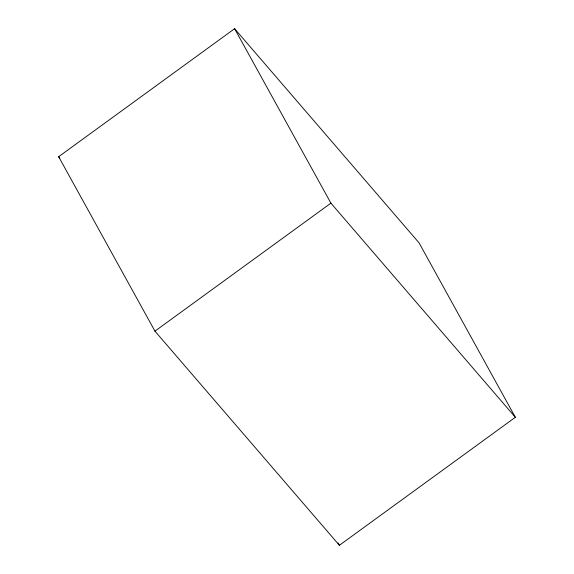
<?xml version="1.0" encoding="UTF-8"?>
<svg xmlns="http://www.w3.org/2000/svg" width="574" height="574" viewBox="0 0 574 574"><rect width="100%" height="100%" fill="white"/><g stroke="black" fill="none" stroke-linecap="round" stroke-linejoin="round"><path stroke-width="0.86" d="M58.648 156.702L234.608 28.7L419.049 242.845L515.352 417.298L339.392 545.3L154.951 331.155L58.648 156.702L59.818 158.058M154.951 331.155L330.911 203.153L234.608 28.7M330.911 203.153L515.352 417.298M338.093 542.954L339.392 545.3"/></g></svg>
